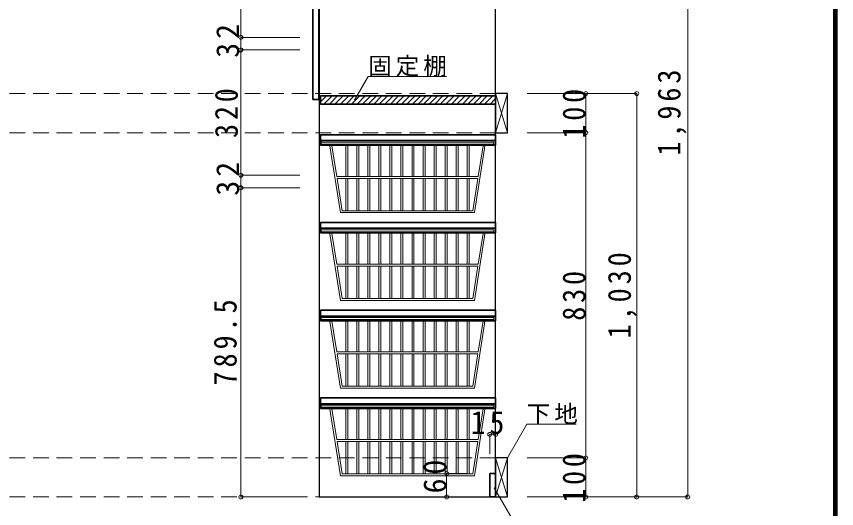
# Model space of a CAD drawing. Units: millimetres at full size, sheet at 1:20; details may follow other scales. Extents: x -3922 to 3878, y -2932 to 2722.
# Drawn here: x 1785 to 3878, y -1741 to -484 of the extents above; entities that cross this region are included whole.
import ezdxf

# ---------------------------------------------------------------- set-up
doc = ezdxf.new("R2010")
doc.units = ezdxf.units.MM
doc.header["$LTSCALE"] = 20
doc.header["$PDMODE"] = 32
doc.header["$PDSIZE"] = 10
doc.linetypes.add('DASHED2', pattern=[3, 2, -1])
for name, color, linetype, lineweight in [('0-2', 3, 'Continuous', 25), ('0-3_固定棚', 3, 'Continuous', 25), ('0-6_パイプハンガー', 2, 'Continuous', 35), ('0-7_桟木・巾木', 2, 'Continuous', 35), ('0-8', 3, 'Continuous', 25), ('0-9', 7, 'Continuous', 18), ('0-A_文字', 7, 'Continuous', 18), ('0-B_寸法', 7, 'Continuous', 9), ('0-C_ハッチ', 4, 'Continuous', 9), ('F-1_枠', 6, 'Continuous', 40)]:
    doc.layers.add(name, color=color, linetype=linetype, lineweight=lineweight)
doc.styles.add('ＭＳ ゴシック', font='')
doc.styles.get('ＭＳ ゴシック').set_extended_font_data('MS Gothic')

msp = doc.modelspace()

# ---------------------------------------------------------------- linework, layer by layer
at = {"layer": '0-2'}
msp.add_line((3008.16, -1711.27), (3008.16, 251.73), dxfattribs=at)
msp.add_lwpolyline([(2558.16, 251.73), (2558.16, -1711.27), (3008.16, -1711.27)], dxfattribs=at)
at = {"layer": '0-3_固定棚', "color": 2, "lineweight": 35}
for p, q in [((2561.16, -687.27), (3008.16, -687.27)), ((2561.16, -687.27), (2561.16, -708.27)), ((3008.16, -687.27), (3008.16, -708.27)), ((2561.16, -708.27), (3008.16, -708.27))]:
    msp.add_line(p, q, dxfattribs=at)
at = {"layer": '0-6_パイプハンガー'}
for p, q in [((2542.16, 260.73), (2542.16, -696.27)), ((2557.16, 260.73), (2557.16, -696.27)), ((2542.16, -696.27), (2557.16, -696.27))]:
    msp.add_line(p, q, dxfattribs=at)
at = {"layer": '0-7_桟木・巾木'}
for p, q in [((2993.16, -1651.27), (3008.16, -1651.27)), ((3008.16, -1651.27), (3008.16, -1711.27))]:
    msp.add_line(p, q, dxfattribs=at)
msp.add_lwpolyline([(3008.16, -1711.27), (2993.16, -1711.27), (2993.16, -1651.27)], dxfattribs=at)
at = {"layer": '0-8'}
for p, q in [((3008.16, -681.27), (3008.16, -781.27)), ((3038.16, -681.27), (3008.16, -681.27)), ((3038.16, -781.27), (3038.16, -681.27)), ((3008.16, -781.27), (3038.16, -781.27)), ((3008.16, -1611.27), (3008.16, -1711.27)), ((3038.16, -1611.27), (3008.16, -1611.27)), ((3038.16, -1711.27), (3038.16, -1611.27)), ((3008.16, -1711.27), (3038.16, -1711.27))]:
    msp.add_line(p, q, dxfattribs=at)
at = {"layer": '0-8', "color": 7, "lineweight": 18}
for p, q in [((3008.16, -781.27), (3038.16, -681.27)), ((3008.16, -681.27), (3038.16, -781.27)), ((3008.16, -1711.27), (3038.16, -1611.27)), ((3008.16, -1611.27), (3038.16, -1711.27))]:
    msp.add_line(p, q, dxfattribs=at)
at = {"layer": '0-9', "color": 2, "lineweight": 35}
for p, q in [((2561.16, -786.27), (3008.16, -786.27)), ((2561.16, -786.27), (2561.16, -813.27)), ((3008.16, -786.27), (3008.16, -813.27)), ((2561.16, -801.27), (3008.16, -801.27)), ((2561.16, -813.27), (3008.16, -813.27)), ((2561.16, -1010.27), (3008.16, -1010.27)), ((2561.16, -1010.27), (2561.16, -1037.27)), ((2561.16, -1025.27), (3008.16, -1025.27)), ((3008.16, -1010.27), (3008.16, -1037.27)), ((2561.16, -1037.27), (3008.16, -1037.27)), ((2561.16, -1234.27), (2561.16, -1261.27)), ((2561.16, -1234.27), (3008.16, -1234.27)), ((3008.16, -1234.27), (3008.16, -1261.27)), ((2561.16, -1249.27), (3008.16, -1249.27)), ((2561.16, -1261.27), (3008.16, -1261.27)), ((2561.16, -1458.27), (2561.16, -1485.27)), ((2561.16, -1458.27), (3008.16, -1458.27)), ((3008.16, -1458.27), (3008.16, -1485.27)), ((2561.16, -1473.27), (3008.16, -1473.27)), ((2561.16, -1485.27), (3008.16, -1485.27))]:
    msp.add_line(p, q, dxfattribs=at)
at = {"layer": '0-9'}
for p, q in [((2563.16, -810.27), (3003.16, -810.27)), ((2584.6, -810.27), (2612.52, -985.27)), ((2589.54, -809.48), (2602.83, -892.77)), ((2625.62, -810.27), (2625.62, -892.77)), ((2630.62, -810.27), (2630.62, -892.77)), ((2653.81, -810.27), (2653.81, -892.77)), ((2658.81, -810.27), (2658.81, -892.77)), ((2682, -810.27), (2682, -892.77)), ((2687, -810.27), (2687, -892.77)), ((2710.19, -810.27), (2710.19, -892.77)), ((2715.19, -810.27), (2715.19, -892.77)), ((2738.38, -810.27), (2738.38, -892.77)), ((2743.38, -810.27), (2743.38, -892.77)), ((2766.57, -810.27), (2766.57, -892.77)), ((2771.57, -810.27), (2771.57, -892.77)), ((2794.76, -810.27), (2794.76, -892.77)), ((2799.76, -810.27), (2799.76, -892.77)), ((2822.95, -810.27), (2822.95, -892.77)), ((2827.95, -810.27), (2827.95, -892.77)), ((2851.14, -810.27), (2851.14, -892.77)), ((2856.14, -810.27), (2856.14, -892.77)), ((2879.33, -810.27), (2879.33, -892.77)), ((2884.33, -810.27), (2884.33, -892.77)), ((2907.52, -810.27), (2907.52, -892.77)), ((2912.52, -810.27), (2912.52, -892.77)), ((2935.71, -810.27), (2935.71, -892.77)), ((2940.71, -810.27), (2940.71, -892.77)), ((2981.73, -810.27), (2953.8, -985.27)), ((2963.5, -892.77), (2976.79, -809.48)), ((3003.16, -810.27), (3003.16, -805.27)), ((2602.83, -892.77), (2963.5, -892.77)), ((2603.62, -897.77), (2616.79, -980.27)), ((2603.62, -897.77), (2962.7, -897.77)), ((2625.62, -897.77), (2625.62, -980.27)), ((2630.62, -897.77), (2630.62, -980.27)), ((2653.81, -897.77), (2653.81, -980.27)), ((2658.81, -897.77), (2658.81, -980.27)), ((2682, -897.77), (2682, -980.27)), ((2687, -897.77), (2687, -980.27)), ((2710.19, -897.77), (2710.19, -980.27)), ((2715.19, -897.77), (2715.19, -980.27)), ((2738.38, -897.77), (2738.38, -980.27)), ((2743.38, -897.77), (2743.38, -980.27)), ((2766.57, -897.77), (2766.57, -980.27)), ((2771.57, -897.77), (2771.57, -980.27)), ((2794.76, -897.77), (2794.76, -980.27)), ((2799.76, -897.77), (2799.76, -980.27)), ((2822.95, -897.77), (2822.95, -980.27)), ((2827.95, -897.77), (2827.95, -980.27)), ((2851.14, -897.77), (2851.14, -980.27)), ((2856.14, -897.77), (2856.14, -980.27)), ((2879.33, -897.77), (2879.33, -980.27)), ((2884.33, -897.77), (2884.33, -980.27)), ((2907.52, -897.77), (2907.52, -980.27)), ((2912.52, -897.77), (2912.52, -980.27)), ((2935.71, -897.77), (2935.71, -980.27)), ((2940.71, -897.77), (2940.71, -980.27)), ((2962.7, -897.77), (2949.53, -980.27)), ((2616.79, -980.27), (2949.53, -980.27)), ((2612.52, -985.27), (2953.8, -985.27)), ((2563.16, -1034.27), (3003.16, -1034.27)), ((2584.6, -1034.27), (2612.52, -1209.27)), ((2589.54, -1033.48), (2602.83, -1116.77)), ((2625.62, -1034.27), (2625.62, -1116.77)), ((2630.62, -1034.27), (2630.62, -1116.77)), ((2653.81, -1034.27), (2653.81, -1116.77)), ((2658.81, -1034.27), (2658.81, -1116.77)), ((2682, -1034.27), (2682, -1116.77)), ((2687, -1034.27), (2687, -1116.77)), ((2710.19, -1034.27), (2710.19, -1116.77)), ((2715.19, -1034.27), (2715.19, -1116.77)), ((2738.38, -1034.27), (2738.38, -1116.77)), ((2743.38, -1034.27), (2743.38, -1116.77)), ((2766.57, -1034.27), (2766.57, -1116.77)), ((2771.57, -1034.27), (2771.57, -1116.77)), ((2794.76, -1034.27), (2794.76, -1116.77)), ((2799.76, -1034.27), (2799.76, -1116.77)), ((2822.95, -1034.27), (2822.95, -1116.77)), ((2827.95, -1034.27), (2827.95, -1116.77)), ((2851.14, -1034.27), (2851.14, -1116.77)), ((2856.14, -1034.27), (2856.14, -1116.77)), ((2879.33, -1034.27), (2879.33, -1116.77)), ((2884.33, -1034.27), (2884.33, -1116.77)), ((2907.52, -1034.27), (2907.52, -1116.77)), ((2912.52, -1034.27), (2912.52, -1116.77)), ((2935.71, -1034.27), (2935.71, -1116.77)), ((2940.71, -1034.27), (2940.71, -1116.77)), ((2981.73, -1034.27), (2953.8, -1209.27)), ((2963.5, -1116.77), (2976.79, -1033.48)), ((3003.16, -1034.27), (3003.16, -1029.27)), ((2602.83, -1116.77), (2963.5, -1116.77)), ((2603.62, -1121.77), (2616.79, -1204.27)), ((2603.62, -1121.77), (2962.7, -1121.77)), ((2625.62, -1121.77), (2625.62, -1204.27)), ((2630.62, -1121.77), (2630.62, -1204.27)), ((2653.81, -1121.77), (2653.81, -1204.27)), ((2658.81, -1121.77), (2658.81, -1204.27)), ((2682, -1121.77), (2682, -1204.27)), ((2687, -1121.77), (2687, -1204.27)), ((2710.19, -1121.77), (2710.19, -1204.27)), ((2715.19, -1121.77), (2715.19, -1204.27)), ((2738.38, -1121.77), (2738.38, -1204.27)), ((2743.38, -1121.77), (2743.38, -1204.27)), ((2766.57, -1121.77), (2766.57, -1204.27)), ((2771.57, -1121.77), (2771.57, -1204.27)), ((2794.76, -1121.77), (2794.76, -1204.27)), ((2799.76, -1121.77), (2799.76, -1204.27)), ((2822.95, -1121.77), (2822.95, -1204.27)), ((2827.95, -1121.77), (2827.95, -1204.27)), ((2851.14, -1121.77), (2851.14, -1204.27)), ((2856.14, -1121.77), (2856.14, -1204.27)), ((2879.33, -1121.77), (2879.33, -1204.27)), ((2884.33, -1121.77), (2884.33, -1204.27)), ((2907.52, -1121.77), (2907.52, -1204.27)), ((2912.52, -1121.77), (2912.52, -1204.27)), ((2935.71, -1121.77), (2935.71, -1204.27)), ((2940.71, -1121.77), (2940.71, -1204.27)), ((2962.7, -1121.77), (2949.53, -1204.27)), ((2612.52, -1209.27), (2953.8, -1209.27)), ((2616.79, -1204.27), (2949.53, -1204.27)), ((3003.16, -1258.27), (3003.16, -1253.27)), ((2563.16, -1258.27), (3003.16, -1258.27)), ((2584.6, -1258.27), (2612.52, -1433.27)), ((2589.54, -1257.48), (2602.83, -1340.77)), ((2625.62, -1258.27), (2625.62, -1340.77)), ((2630.62, -1258.27), (2630.62, -1340.77)), ((2653.81, -1258.27), (2653.81, -1340.77)), ((2658.81, -1258.27), (2658.81, -1340.77)), ((2682, -1258.27), (2682, -1340.77)), ((2687, -1258.27), (2687, -1340.77)), ((2710.19, -1258.27), (2710.19, -1340.77)), ((2715.19, -1258.27), (2715.19, -1340.77)), ((2738.38, -1258.27), (2738.38, -1340.77)), ((2743.38, -1258.27), (2743.38, -1340.77)), ((2766.57, -1258.27), (2766.57, -1340.77)), ((2771.57, -1258.27), (2771.57, -1340.77)), ((2794.76, -1258.27), (2794.76, -1340.77)), ((2799.76, -1258.27), (2799.76, -1340.77)), ((2822.95, -1258.27), (2822.95, -1340.77)), ((2827.95, -1258.27), (2827.95, -1340.77)), ((2851.14, -1258.27), (2851.14, -1340.77)), ((2856.14, -1258.27), (2856.14, -1340.77)), ((2879.33, -1258.27), (2879.33, -1340.77)), ((2884.33, -1258.27), (2884.33, -1340.77)), ((2907.52, -1258.27), (2907.52, -1340.77)), ((2912.52, -1258.27), (2912.52, -1340.77)), ((2935.71, -1258.27), (2935.71, -1340.77)), ((2940.71, -1258.27), (2940.71, -1340.77)), ((2981.73, -1258.27), (2953.8, -1433.27)), ((2963.5, -1340.77), (2976.79, -1257.48)), ((2602.83, -1340.77), (2963.5, -1340.77)), ((2603.62, -1345.77), (2616.79, -1428.27)), ((2603.62, -1345.77), (2962.7, -1345.77)), ((2625.62, -1345.77), (2625.62, -1428.27)), ((2630.62, -1345.77), (2630.62, -1428.27)), ((2653.81, -1345.77), (2653.81, -1428.27)), ((2658.81, -1345.77), (2658.81, -1428.27)), ((2682, -1345.77), (2682, -1428.27)), ((2687, -1345.77), (2687, -1428.27)), ((2710.19, -1345.77), (2710.19, -1428.27)), ((2715.19, -1345.77), (2715.19, -1428.27)), ((2738.38, -1345.77), (2738.38, -1428.27)), ((2743.38, -1345.77), (2743.38, -1428.27)), ((2766.57, -1345.77), (2766.57, -1428.27)), ((2771.57, -1345.77), (2771.57, -1428.27)), ((2794.76, -1345.77), (2794.76, -1428.27)), ((2799.76, -1345.77), (2799.76, -1428.27)), ((2822.95, -1345.77), (2822.95, -1428.27)), ((2827.95, -1345.77), (2827.95, -1428.27)), ((2851.14, -1345.77), (2851.14, -1428.27)), ((2856.14, -1345.77), (2856.14, -1428.27)), ((2879.33, -1345.77), (2879.33, -1428.27)), ((2884.33, -1345.77), (2884.33, -1428.27)), ((2907.52, -1345.77), (2907.52, -1428.27)), ((2912.52, -1345.77), (2912.52, -1428.27)), ((2935.71, -1345.77), (2935.71, -1428.27)), ((2940.71, -1345.77), (2940.71, -1428.27)), ((2962.7, -1345.77), (2949.53, -1428.27)), ((2612.52, -1433.27), (2953.8, -1433.27)), ((2616.79, -1428.27), (2949.53, -1428.27)), ((2563.16, -1482.27), (3003.16, -1482.27)), ((2584.6, -1482.27), (2612.52, -1657.27)), ((2589.54, -1481.48), (2602.83, -1564.77)), ((2625.62, -1482.27), (2625.62, -1564.77)), ((2630.62, -1482.27), (2630.62, -1564.77)), ((2653.81, -1482.27), (2653.81, -1564.77)), ((2658.81, -1482.27), (2658.81, -1564.77)), ((2682, -1482.27), (2682, -1564.77)), ((2687, -1482.27), (2687, -1564.77)), ((2710.19, -1482.27), (2710.19, -1564.77)), ((2715.19, -1482.27), (2715.19, -1564.77)), ((2738.38, -1482.27), (2738.38, -1564.77)), ((2743.38, -1482.27), (2743.38, -1564.77)), ((2766.57, -1482.27), (2766.57, -1564.77)), ((2771.57, -1482.27), (2771.57, -1564.77)), ((2794.76, -1482.27), (2794.76, -1564.77)), ((2799.76, -1482.27), (2799.76, -1564.77)), ((2822.95, -1482.27), (2822.95, -1564.77)), ((2827.95, -1482.27), (2827.95, -1564.77)), ((2851.14, -1482.27), (2851.14, -1564.77)), ((2856.14, -1482.27), (2856.14, -1564.77)), ((2879.33, -1482.27), (2879.33, -1564.77)), ((2884.33, -1482.27), (2884.33, -1564.77)), ((2907.52, -1482.27), (2907.52, -1564.77)), ((2912.52, -1482.27), (2912.52, -1564.77)), ((2935.71, -1482.27), (2935.71, -1564.77)), ((2940.71, -1482.27), (2940.71, -1564.77)), ((2981.73, -1482.27), (2953.8, -1657.27)), ((2963.5, -1564.77), (2976.79, -1481.48)), ((3003.16, -1482.27), (3003.16, -1477.27)), ((2602.83, -1564.77), (2963.5, -1564.77)), ((2603.62, -1569.77), (2616.79, -1652.27)), ((2603.62, -1569.77), (2962.7, -1569.77)), ((2625.62, -1569.77), (2625.62, -1652.27)), ((2630.62, -1569.77), (2630.62, -1652.27)), ((2653.81, -1569.77), (2653.81, -1652.27)), ((2658.81, -1569.77), (2658.81, -1652.27)), ((2682, -1569.77), (2682, -1652.27)), ((2687, -1569.77), (2687, -1652.27)), ((2710.19, -1569.77), (2710.19, -1652.27)), ((2715.19, -1569.77), (2715.19, -1652.27)), ((2738.38, -1569.77), (2738.38, -1652.27)), ((2743.38, -1569.77), (2743.38, -1652.27)), ((2766.57, -1569.77), (2766.57, -1652.27)), ((2771.57, -1569.77), (2771.57, -1652.27)), ((2794.76, -1569.77), (2794.76, -1652.27)), ((2799.76, -1569.77), (2799.76, -1652.27)), ((2822.95, -1569.77), (2822.95, -1652.27)), ((2827.95, -1569.77), (2827.95, -1652.27)), ((2851.14, -1569.77), (2851.14, -1652.27)), ((2856.14, -1569.77), (2856.14, -1652.27)), ((2879.33, -1569.77), (2879.33, -1652.27)), ((2884.33, -1569.77), (2884.33, -1652.27)), ((2907.52, -1569.77), (2907.52, -1652.27)), ((2912.52, -1569.77), (2912.52, -1652.27)), ((2935.71, -1569.77), (2935.71, -1652.27)), ((2940.71, -1569.77), (2940.71, -1652.27)), ((2962.7, -1569.77), (2949.53, -1652.27)), ((2616.79, -1652.27), (2949.53, -1652.27)), ((2612.52, -1657.27), (2953.8, -1657.27))]:
    msp.add_line(p, q, dxfattribs=at)
for points in [[(2563.16, -810.27), (2563.16, -805.27), (3003.16, -805.27)], [(2563.16, -1034.27), (2563.16, -1029.27), (3003.16, -1029.27)], [(2563.16, -1258.27), (2563.16, -1253.27), (3003.16, -1253.27)], [(2563.16, -1482.27), (2563.16, -1477.27), (3003.16, -1477.27)]]:
    msp.add_lwpolyline(points, dxfattribs=at)
at = {"layer": '0-A_文字'}
for p, q in [((2648.14, -698.33), (2683.16, -637.68)), ((2883.16, -637.68), (2683.16, -637.68)), ((3038.16, -1611.27), (3087.58, -1525.68)), ((3087.58, -1525.68), (3213.61, -1525.68))]:
    msp.add_line(p, q, dxfattribs=at)
msp.add_lwpolyline([(3004.35, -1687.54), (3111.43, -1873.01), (3237.46, -1873.01)], dxfattribs=at)
at = {"layer": '0-B_寸法', "color": 4}
for p, q in [((3498.16, 251.73), (3498.16, -1711.27)), ((2358.16, -185.77), (2358.16, -537.77)), ((2358.16, -537.77), (2358.16, -569.77)), ((2508.16, -537.77), (2358.16, -537.77)), ((2358.16, -569.77), (2358.16, -889.77)), ((2508.16, -569.77), (2358.16, -569.77)), ((3368.16, -681.27), (3088.16, -681.27)), ((3238.16, -781.27), (3238.16, -681.27)), ((3368.16, -1711.27), (3368.16, -681.27)), ((3238.16, -781.27), (3088.16, -781.27)), ((3238.16, -1611.27), (3238.16, -781.27)), ((2358.16, -889.77), (2358.16, -921.77)), ((2508.16, -889.77), (2358.16, -889.77)), ((2508.16, -921.77), (2358.16, -921.77)), ((2358.16, -1711.27), (2358.16, -921.77)), ((2993.16, -1551.27), (3008.16, -1551.27)), ((2993.16, -1551.27), (2993.16, -1601.27)), ((3008.16, -1551.27), (3008.16, -1601.27)), ((3238.16, -1611.27), (3088.16, -1611.27)), ((3238.16, -1711.27), (3238.16, -1611.27)), ((2883.16, -1651.27), (2883.16, -1711.27)), ((2883.16, -1651.27), (2933.16, -1651.27)), ((2358.16, -1711.27), (2508.16, -1711.27)), ((2883.16, -1711.27), (2933.16, -1711.27)), ((3498.16, -1711.27), (3088.16, -1711.27))]:
    msp.add_line(p, q, dxfattribs=at)
at = {"layer": '0-B_寸法', "color": 4, "linetype": 'DASHED2'}
for p, q in [((3008.16, -681.27), (-3093.22, -681.27)), ((3008.16, -781.27), (-3093.22, -781.27)), ((3008.16, -1611.27), (-3093.22, -1611.27)), ((3008.16, -1711.27), (-3093.22, -1711.27))]:
    msp.add_line(p, q, dxfattribs=at)
at = {"layer": '0-B_寸法'}
for p in [(2358.16, -537.77), (2358.16, -569.77), (3238.16, -681.27), (3368.16, -681.27), (3238.16, -781.27), (2358.16, -889.77), (2358.16, -921.77), (2993.16, -1551.27), (3008.16, -1551.27), (3238.16, -1611.27), (2883.16, -1651.27), (2358.16, -1711.27), (2883.16, -1711.27), (3238.16, -1711.27), (3368.16, -1711.27), (3498.16, -1711.27)]:
    msp.add_point(p, dxfattribs=at)
at = {"layer": '0-C_ハッチ'}
for p, q in [((2561.16, -688.65), (2562.55, -687.27)), ((2561.16, -702.79), (2576.69, -687.27)), ((2569.83, -708.27), (2590.83, -687.27)), ((2583.97, -708.27), (2604.97, -687.27)), ((2598.11, -708.27), (2619.11, -687.27)), ((2612.26, -708.27), (2633.26, -687.27)), ((2626.4, -708.27), (2647.4, -687.27)), ((2640.54, -708.27), (2661.54, -687.27)), ((2654.68, -708.27), (2675.68, -687.27)), ((2668.83, -708.27), (2689.83, -687.27)), ((2682.97, -708.27), (2703.97, -687.27)), ((2697.11, -708.27), (2718.11, -687.27)), ((2711.25, -708.27), (2732.25, -687.27)), ((2725.39, -708.27), (2746.39, -687.27)), ((2739.54, -708.27), (2760.54, -687.27)), ((2753.68, -708.27), (2774.68, -687.27)), ((2767.82, -708.27), (2788.82, -687.27)), ((2781.96, -708.27), (2802.96, -687.27)), ((2796.1, -708.27), (2817.1, -687.27)), ((2810.25, -708.27), (2831.25, -687.27)), ((2824.39, -708.27), (2845.39, -687.27)), ((2838.53, -708.27), (2859.53, -687.27)), ((2852.67, -708.27), (2873.67, -687.27)), ((2866.82, -708.27), (2887.82, -687.27)), ((2880.96, -708.27), (2901.96, -687.27)), ((2895.1, -708.27), (2916.1, -687.27)), ((2909.24, -708.27), (2930.24, -687.27)), ((2923.38, -708.27), (2944.38, -687.27)), ((2937.53, -708.27), (2958.53, -687.27)), ((2951.67, -708.27), (2972.67, -687.27)), ((2965.81, -708.27), (2986.81, -687.27)), ((2979.95, -708.27), (3000.95, -687.27)), ((2994.09, -708.27), (3008.16, -694.2))]:
    msp.add_line(p, q, dxfattribs=at)
at = {"layer": 'F-1_枠'}
for p, q in [((3871.3, 2722.29), (3871.3, -2864.37)), ((3874.63, 2722.29), (3874.63, -2864.37)), ((3877.97, 2722.29), (3877.97, -2864.37))]:
    msp.add_line(p, q, dxfattribs=at)

# ---------------------------------------------------------------- texts
at = {"layer": '0-A_文字', "char_height": 43.99, "attachment_point": 7, "style": 'ＭＳ ゴシック'}
for s, insert in [('\\T1.17;固定棚', (2683.16, -637.68)), ('\\T1.17;下地', (3087.58, -1525.68))]:
    msp.add_mtext(s, dxfattribs=dict(at, insert=insert))
at = {"layer": '0-B_寸法', "char_height": 58.65, "attachment_point": 7, "rotation": 90, "style": 'ＭＳ ゴシック'}
for s, insert in [('\\T1.27;\\W0.95;32', (2354.65, -589.89)), ('\\T1.28;\\W0.9;1,963', (3494.84, -839.77)), ('\\T1.27;\\W0.9;320', (2351.25, -794.77)), ('\\T1.27;\\W0.9;100', (3238.16, -796.27)), ('\\T1.27;\\W0.95;32', (2354.65, -941.89)), ('\\T1.28;\\W0.9;1,030', (3368.16, -1306.27)), ('\\T1.27;\\W0.9;830', (3238.16, -1261.27)), ('\\T1.28;\\W0.9;789.5', (2348.16, -1426.52)), ('\\T1.27;\\W0.9;100', (3238.16, -1726.27)), ('\\T1.27;\\W0.95;60', (2883.16, -1702.05))]:
    msp.add_mtext(s, dxfattribs=dict(at, insert=insert))
at = {"layer": '0-B_寸法', "insert": (2944.32, -1551.27), "char_height": 58.65, "attachment_point": 7, "style": 'ＭＳ ゴシック'}
msp.add_mtext('\\T1.27;\\W0.95;15', dxfattribs=at)

doc.saveas('drawing.dxf')
